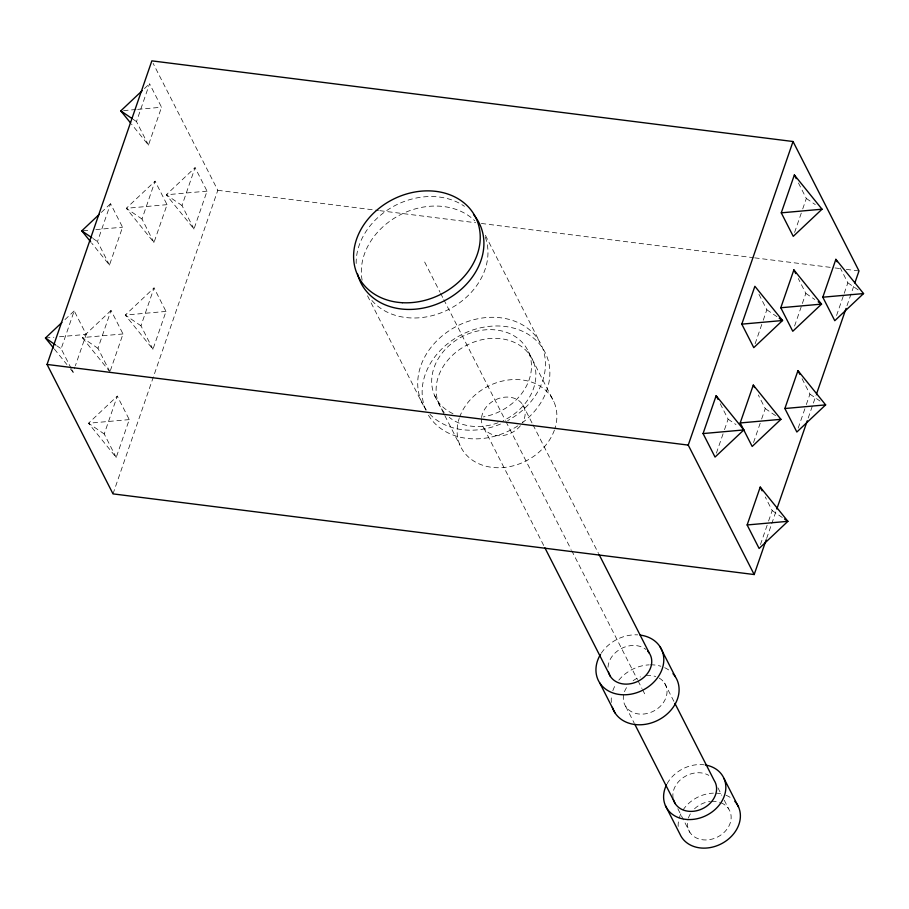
<?xml version="1.0" encoding="UTF-8"?>
<svg xmlns="http://www.w3.org/2000/svg" width="909" height="909" viewBox="0 0 909 909"><rect width="100%" height="100%" fill="white"/><g stroke="black" fill="none" stroke-linecap="round" stroke-linejoin="round"><path stroke-width="0.68" stroke-dasharray="4.54 3.41" d="M148.462 145.11L136.486 121.601L149.565 83.73L161.541 107.239L148.462 145.11L131.498 124.124M109.466 265.087L97.49 241.578L110.568 203.707L122.545 227.205L109.466 265.087L91.616 242.998M71.232 368.543L61.153 348.749L74.22 310.878L86.196 334.387L75.379 365.725M70.448 368.94L73.129 372.258L74.924 367.031M153.973 242.533L141.997 219.035L155.075 181.164L167.051 204.661L153.973 242.533L126.294 208.297L155.075 181.164M109.932 371.838L97.956 348.329L111.034 310.458L123.01 333.955L110.387 370.531M193.969 229.023L181.993 205.514L195.071 167.642L207.047 191.14L193.969 229.023L166.29 194.776L195.071 167.642M152.939 349.295L140.963 325.797L154.041 287.914L166.006 311.423L152.939 349.295L125.26 315.059L154.041 287.914M116.204 457.477L104.228 433.979L117.295 396.108L129.271 419.606L116.204 457.477L88.525 423.242L117.295 396.108M113.011 493.882L217.808 190.299L153.132 63.369M716.394 453.148L724.064 430.946M724.507 429.639L728.12 419.197L719.928 403.119M755.129 343.738L762.787 321.536M763.242 320.229L766.844 309.776L758.651 293.698M794.602 232.42L802.272 210.218M802.727 208.911L806.328 198.469L798.136 182.391M753.527 442.547L761.185 420.344M761.64 419.038L765.253 408.584L758.311 394.983M794.58 326.036L805.851 293.38L798.284 278.54M836.575 315.48L843.791 294.584M844.245 293.277L847.847 282.835L840.291 267.985M798.204 428.094L805.874 405.891M806.328 404.585L809.93 394.142L801.738 378.053M760.469 544.548L768.139 522.345M768.582 521.039L772.196 510.585L765.264 496.984M766.651 538.435L771.275 525.061M771.73 523.72L776.343 510.347M808.203 418.072L816.055 395.335M846.983 305.731L853.915 285.676M144.429 88.582L149.565 83.73M101.319 212.433L110.568 203.707M64.971 319.604L74.22 310.878M111.034 310.458L82.253 337.591L109.035 370.724M123.601 110.614L136.248 109.489M137.657 109.364L161.541 107.239M207.047 191.14L166.29 194.776L181.993 205.514M167.051 204.661L126.294 208.297L141.997 219.035M83.196 230.716L90.23 230.091M95.843 229.591L122.545 227.205M166.006 311.423L125.26 315.059L140.963 325.797M45.45 338.012L53.881 337.262M59.505 336.762L86.196 334.387M123.01 333.955L82.253 337.591L97.956 348.329M129.271 419.606L88.525 423.242L104.228 433.979M217.808 190.299L378.451 210.513M379.871 210.683L475.691 222.739M481.327 223.455L753.3 257.667M754.709 257.849L833.621 267.769M835.03 267.95L840.666 268.655M846.302 269.371L858.994 270.962M806.328 198.469L815.305 204.605M847.847 282.835L860.187 291.266M805.851 293.38L814.816 299.516M766.844 309.776L776.945 316.684M809.93 394.142L820.02 401.039M765.253 408.584L776.468 416.254M728.12 419.197L735.972 424.56M772.196 510.585L782.285 517.494M133.123 119.306L136.486 121.601M93.013 238.51L97.49 241.578M56.665 345.681L61.153 348.749M54.381 349.067L66.88 364.52M485.395 235.306L539.866 342.227M528.459 351.806L553.888 401.698M522.732 404.71L532.367 423.628M533.015 424.889L598.542 553.49M664.593 683.114L674.239 702.066M717.94 787.83L721.735 795.273M724.268 800.25L728.7 808.942M424.651 262.019L439.99 292.119M440.626 293.38L443.183 298.391M443.819 299.64L505.336 420.367M505.972 421.628L571.057 549.366M571.704 550.627L637.436 679.625M638.073 680.898L641.947 688.488M642.583 689.749L645.163 694.806M483.895 428.094L544.286 546.616M625.744 706.498L634.107 722.916M677.83 808.726L689.851 832.326M434.695 395.688L444.206 414.356M444.842 415.606L460.113 445.58M367.52 295.811L423.287 405.255M71.868 369.781L73.129 372.258M659.252 678.114A22.702 18.362 -27 0 1 662.502 703.827A22.702 18.362 -27 0 1 632.584 712.292A22.702 18.362 -27 0 1 626.733 687.318M633.13 680.705A22.702 18.362 -27 0 1 640.47 676.898M646.163 675.626A22.702 18.362 -27 0 1 655.73 676.535M425.844 410.175A66.277 53.62 -27 0 1 459.409 335.841A66.277 53.62 -27 0 1 541.559 346.613A66.277 53.62 -27 0 1 522.198 422.81M517.823 425.867A66.277 53.62 -27 0 1 427.707 413.936M452.966 413.663A51.779 41.894 -27 0 1 451.296 343.75A51.779 41.894 -27 0 1 528.561 352.022A51.779 41.894 -27 0 1 483.361 416.913M444.228 412.481A51.779 41.894 -27 0 1 461.965 347.942A51.779 41.894 -27 0 1 531.435 357.623A51.779 41.894 -27 0 1 503.086 420.685M498.098 422.765A51.779 41.894 -27 0 1 449.228 417.333M459.624 417.117A51.779 41.894 -27 0 1 521.982 379.928A51.779 41.894 -27 0 1 554.808 428.889M554.376 430.162A51.779 41.894 -27 0 1 492.019 467.351A51.779 41.894 -27 0 1 459.193 418.39M485.326 237.113A65.709 53.165 -27 0 1 450.534 308.469A65.709 53.165 -27 0 1 370.724 299.061M362.123 280.177A65.709 53.165 -27 0 1 399.528 215.172A65.709 53.165 -27 0 1 474.816 220.807M611.359 702.418A35.212 28.486 -27 0 1 611.53 695.964M612.825 690.738A35.212 28.486 -27 0 1 615.813 684.397M618.802 680.159A35.212 28.486 -27 0 1 649.219 664.854M650.492 664.82A35.212 28.486 -27 0 1 660.888 666.252M664.672 667.683A35.212 28.486 -27 0 1 670.228 671.103M481.565 417.572A22.702 18.362 -27 0 1 509.926 397.244A22.702 18.362 -27 0 1 522.47 422.719M520.414 425.719A22.702 18.362 -27 0 1 495.621 435.4A22.702 18.362 -27 0 1 481.463 418.822M608.019 667.217A22.702 18.362 -27 0 1 622.426 648.003A22.702 18.362 -27 0 1 646.026 649.515M426.332 409.97A66.277 53.62 -27 0 1 451.478 329.206A66.277 53.62 -27 0 1 538.923 340.614A66.277 53.62 -27 0 1 507.688 420.594M500.473 424.048A66.277 53.62 -27 0 1 429.991 414.322M601.292 653.173A35.212 28.486 -27 0 1 637.698 634.857M673.092 798.193A22.702 18.362 -27 0 1 684.023 777.059A22.702 18.362 -27 0 1 708.815 775.366M678.182 826.451A32.292 26.122 -27 0 1 678.637 820.486M679.228 818.1A32.292 26.122 -27 0 1 682.352 811.089M683.057 809.976A32.292 26.122 -27 0 1 713.406 793.137M716.053 793.148A32.292 26.122 -27 0 1 722.473 794.091M726.041 795.273A32.292 26.122 -27 0 1 731.7 798.454M667.138 783.66A32.292 26.122 -27 0 1 704.134 764.81M721.064 802.806A22.702 18.362 -27 0 1 728.882 826.145A22.702 18.362 -27 0 1 701.759 839.655A22.702 18.362 -27 0 1 688.033 819.259M688.42 818.009A22.702 18.362 -27 0 1 690.851 813.135M694.521 808.783A22.702 18.362 -27 0 1 710.27 801.443M711.69 801.329A22.702 18.362 -27 0 1 719.837 802.352M356.18 263.508A66.277 53.62 -27 0 1 394.642 205.764A66.277 53.62 -27 0 1 464.465 206.32"/><path stroke-width="1.36" d="M766.196 539.776L754.186 574.545L113.011 493.882L47.052 364.441L151.86 60.858L793.034 141.52L858.994 270.962L854.835 282.994M754.186 574.545L688.238 445.103L793.034 141.52M703.066 433.57L716.144 395.688L743.823 429.934L715.042 457.068L703.066 433.57L743.823 429.934M741.801 324.149L754.879 286.278L782.547 320.513L753.777 347.647L741.801 324.149L782.547 320.513L779.183 318.218M781.274 212.842L794.352 174.971L822.031 209.206L793.25 236.34L781.274 212.842L822.031 209.206M740.199 422.958L753.277 385.086L780.945 419.322L752.175 446.455L740.199 422.958L780.945 419.322M780.797 307.753L793.875 269.882L821.543 304.117L792.773 331.262L780.797 307.753L821.543 304.117L818.18 301.822M822.804 297.209L835.871 259.326L863.55 293.573L834.78 320.707L822.804 297.209L863.55 293.573M784.876 408.516L797.954 370.633L825.633 404.88L796.852 432.014L784.876 408.516L825.633 404.88M747.141 524.959L760.219 487.088L787.898 521.323L759.117 548.468L747.141 524.959L787.898 521.323L784.524 519.028M776.809 509.017L807.283 420.742M816.509 394.006L846.063 308.412M130.612 123.022L120.795 110.864L142.372 90.514M90.718 241.885L81.799 230.841L99.263 214.365M53.483 347.954L45.45 338.012L61.892 322.513M47.052 364.441L688.238 445.103M120.795 110.864L132.01 118.534M81.799 230.841L91.889 237.749M45.45 338.012L55.54 344.92M794.352 174.971L796.25 178.675M835.871 259.326L837.132 261.803M793.875 269.882L795.761 273.586M797.954 370.633L799.852 374.349M753.277 385.086L754.538 387.564M716.144 395.688L718.03 399.403M760.219 487.088L762.106 490.803M660.002 646.663L675.296 676.671M723.984 778.434L738.54 806.999M599.19 554.751L649.299 653.105M674.887 703.327L714.144 780.376A22.702 18.362 -27 0 1 702.168 808.862A22.702 18.362 -27 0 1 673.353 799.375M544.923 547.877L610.45 676.489M634.755 724.178L675.296 803.761M665.456 805.704L680.012 834.257A32.292 26.122 -27 0 0 723.598 842.541A32.292 26.122 -27 0 0 734.802 801.284M599.747 682.932L615.041 712.94M673.001 673.705A35.212 28.486 -27 0 1 659.445 719.462A35.212 28.486 -27 0 1 612.371 707.338M647.822 651.196A22.702 18.362 -27 0 1 638.652 680.932A22.702 18.362 -27 0 1 608.507 672.103M640.129 635.084A35.212 28.486 -27 0 1 661.388 671.012A35.212 28.486 -27 0 1 615.029 693.612A35.212 28.486 -27 0 1 600.519 654.389M705.429 765.003A32.292 26.122 -27 0 1 723.621 797.772A32.292 26.122 -27 0 1 682.341 818.804A32.292 26.122 -27 0 1 666.536 784.808M473.532 214.524A66.277 53.62 -27 0 1 444.615 300.64A66.277 53.62 -27 0 1 357.589 274.052M402.267 302.708A65.709 53.165 -27 0 0 477.589 221.921A65.709 53.165 -27 0 0 370.883 215.876A65.709 53.165 -27 0 0 402.267 302.708"/></g></svg>
